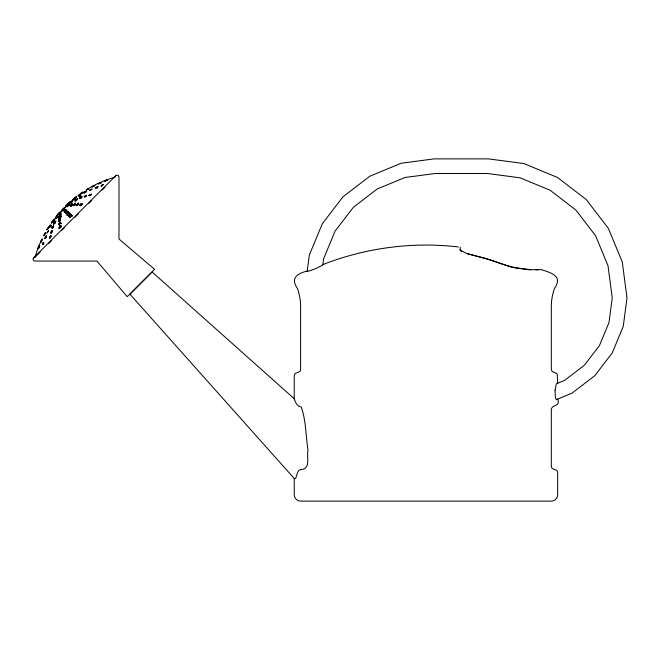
<?xml version="1.0" encoding="UTF-8"?>
<svg xmlns="http://www.w3.org/2000/svg" width="660" height="660" viewBox="0 0 660 660"><rect width="100%" height="100%" fill="white"/><g stroke="black" fill="none" stroke-linecap="round" stroke-linejoin="round"><path stroke-width="0.99" d="M58.443 218.856L58.393 218.122M59.953 212.899L60.646 211.959M53.922 223.946L55.745 221.191M69.44 216.925L69.556 216.373M48.469 230.785L46.909 233.17L48.477 230.637M39.542 245.891L38.428 248.87L39.542 245.908M61.025 215.721L60.266 216.868M60.398 220.126L58.699 221.438M59.202 227.23L59.416 228.451L60.175 227.692M60.736 227.131L60.728 225.703M50.729 233.293L52.198 231.272L50.663 232.749A1.683 0.495 -58.7 0 1 50.878 231.907L52.322 230.389L51.249 233.459M91.171 195.104L90.981 194.815A1.683 0.495 -31.3 0 0 90.131 195.03L89.133 195.607M66.297 213.436L65.827 213.271A1.592 0.462 -47.3 0 0 66.041 213.535L66.528 213.304M67.856 215.127L67.724 214.269M69.292 213.988L69.688 213.139M69.308 216.628L69.531 216.076L69.176 216.356M45.837 237.484L46.447 236.132M52.206 231.412L51.876 232.312M60.472 222.857C61.108 221.909 59.194 222.395 60.448 222.247M60.555 222.577L59.062 224.648M50.869 236.791C50.77 234.11 47.404 242.797 51.307 236.115C51.397 233.97 49.063 237.154 49.83 238.037M80.454 205.681L79.612 205.384M59.268 215.053L59.557 214.566M58.649 218.072L60.547 220.143M47.206 229.688L48.84 227.254L47.264 229.523M41.959 239.258L40.755 241.981L41.885 239.473M86.444 196.391L84.587 197.084M66.412 210.4L66.223 210.697M67.889 211.745L67.955 211.53M69.514 213.766L67.799 215.292A1.592 0.462 -47.3 0 1 67.584 215.028L67.708 214.78M33.536 257.936L115.855 175.618L117.15 175.081L118.445 175.618L118.981 176.905L118.981 239.002L154.588 269.321L127.24 296.67L96.921 261.063L34.831 261.063C32.48 261.146 32.48 257.309 34.831 257.4L37.983 248.02L41.902 238.936M60.398 219.293L60.151 219.821M66.949 215.358L68.888 213.576L68.087 215.424M55.803 218.666C58.352 217.354 57.453 215.663 56.1 218.147M69.457 204.336L68.83 205.268L69.539 204.971M48.832 227.378L50.498 224.928L48.856 227.395M61.165 223.525L59.936 222.329A1.369 0.47 -53.7 0 0 59.177 223.08L58.682 224.029A1.691 0.577 -53.7 0 0 58.732 224.631L59.021 224.664M60.637 225.53L60.489 225.844A1.691 0.577 -53.7 0 0 60.538 226.446L61.05 226.355L59.837 225.151M42.793 243.111L42.562 243.754L42.817 243.334M77.063 205.664L76.354 205.499M69.498 216.398L69.844 215.787M115.385 176.435L115.855 175.618M43.444 242.484L42.883 243.969L43.667 242.649M72.295 204.212C67.914 206.242 71.296 206.555 72.13 203.61M60.852 226.801L59.466 228.401M63.31 210.655C64.012 211.951 67.122 206.242 63.253 210.697M64.424 212L64.721 211.53M59.326 224.672L60.093 223.484A1.592 0.429 -51.7 0 0 60.101 222.989L58.459 224.573M67.155 215.44L68.26 213.939M60.514 215.44L58.666 217.693L60.423 215.457M52.189 226.751L51.802 227.444M51.785 232.064L52.272 231.058M58.459 218.221L59.359 217.008M52.486 227.931L52.841 226.958L51.942 228.112L53.575 225.654L51.777 228.17M59.763 220.432L58.559 221.323A1.592 0.429 -51.7 0 1 58.6 220.778L59.152 219.879M71.379 215.944L71.47 214.706M59.087 218.889L59.218 218.336L58.732 218.716M50.787 226.718L51.158 226.05M46.225 235.95L45.54 237.361L46.348 235.958M55.085 218.394C59.425 213.576 55.547 217.676 55.399 217.948M57.668 217.09L57.676 217.643M50.078 225.728L50.383 225.2M54.376 222.808L54.854 222.337L53.551 224.111L54.871 222.329M67.658 214.294L68.376 213.386M69.465 216.109L70.331 215.209M52.717 228.145L53.806 226.726M60.027 220.918L60.332 220.341A1.592 0.429 -51.7 0 0 60.398 220.11M59.326 226.891L60.844 225.778A1.815 0.751 -55.9 0 1 60.943 226.471M65.068 209.731L64.243 210.796M66.784 211.456L65.695 212.767M55.176 222.502L54.763 223.418L55.168 223.063M60.291 216.851L59.854 217.478M46.456 236.618L46.084 237.188M52.206 227.213L52.61 226.57M60.365 215.086L59.713 215.927L60.406 215.185M66.239 213.526L67.799 212.207M66.602 213.411L67.378 212.297A1.592 0.462 -47.3 0 0 67.32 211.876L65.695 213.147M53.625 221.941L54.145 220.902L53.163 221.958M62.015 210.829L62.23 210.416L61.603 210.886M53.518 223.938L54.755 222.214L54.458 222.626M67.749 212.008L66.734 213.139M53.427 224.111L55.803 220.96M52.569 221.257L51.323 222.915L54.343 219.037L51.496 223.08L52.668 221.174M58.674 213.403L57.997 214.285L59.202 212.908M65.522 213.427L65.918 212.85M75.083 204.938L75.281 204.509L73.681 205.491M60.307 216.125L60.926 215.383M55.382 222.181L55.836 221.578M63.88 207.991L61.949 210.029L63.789 208.156M63.319 210.969L64.952 209.401M57.461 214.904L57.024 215.474L57.899 214.302L56.1 216.628L56.95 215.564M59.45 216.208L58.418 217.561M67.831 213.997L68.656 213.147M69.358 213.964L68.491 214.896M71.173 215.77L69.82 216.925M62.04 210.812L61.611 211.34M64.672 211.563L65.167 210.969M60.621 214.805L61.116 214.277L60.646 214.896M58.724 217.165L59.152 216.604M65.48 211.621L66.008 210.441L64.87 211.291M68.021 215.49L69.135 214.054A1.592 0.462 -47.3 0 0 69.077 213.634L67.939 214.327M58.996 213.98L58.459 214.83L59.087 214.294M58.509 217.363L59.499 216.1M64.309 211.81L66.025 210.177L71.948 215.919L68.178 211.975M60.629 211.975L61.108 211.398M66.808 210.623L65.538 211.662L66.091 210.944M59.738 214.285L61.141 213.056L60.159 214.648M540.994 269.701L528.247 269.701L511.797 267.308L489.308 259.702L467.321 253.737L460.663 250.536M72.443 201.432L70.488 203.049L72.435 201.448L71.668 202.207M64.094 208.972L63.104 210.037M66.165 213.485L66.66 212.916M78.103 195.814C85.247 191.128 74.918 197.48 79.2 195.162M59.878 217.47L58.938 218.336M59.128 219.887L60.068 219.021M65.332 211.901L66.165 211.06M61.636 211.324L60.349 212.578M59.334 217.024L60.266 216.142M71.23 216.233L69.836 217.066M58.286 213.832L59.936 212.083L58.938 213.122M61.091 211.414L61.619 210.87M66.916 205.474L66.247 206.365L67.419 205.491M70.909 206.291L72.278 205.169M66.445 212.215L67.04 211.654M67.617 212.999L67.023 213.551M68.203 213.972L68.797 213.419M68.822 214.624L69.085 214.343A1.361 0.503 -48 0 1 68.326 214.97L68.005 215.111M59.111 227.065L60.175 226.446A1.683 0.577 -53.7 0 1 60.241 227.007L59.771 227.956A1.369 0.47 -53.7 0 1 59.045 228.731M67.427 214.483L67.815 214.071M65.076 210.268L64.3 211.076M64.424 210.796L64.952 210.251M76.7 200.31L76.428 200.326M66.833 212.726L67.419 212.165M57.181 215.828L58.806 213.716L56.974 216.001M60.068 218.716L59.152 219.475L60.505 217.421M75.71 200.261L77.451 198.924L76.906 199.361M59.491 220.729L58.674 221.339M59.375 215.292L60.184 214.64M68.879 204.996L69.374 204.418M64.573 212.19L65.323 211.761M87.425 189.362L88.704 188.785L86.155 190.327L87.475 189.321L86.6 189.89M70.868 206.324L71.404 205.796M70.991 214.648L71.536 214.681M80.495 205.507C83.77 204.418 81.073 202.455 79.81 205.318A1.683 0.619 -42 0 0 80.174 205.59L80.957 205.31M67.79 215.152L70.455 217.412L70.183 217.008M101.244 186.623C106.722 181.945 98.191 187.803 102.325 185.542M34.831 257.4L40.219 252.013M48.7 243.532L51.48 240.751M61.883 230.348L64.655 227.568M75.075 217.157L78.548 213.683M88.96 203.272L91.732 200.5M102.143 190.088L104.956 187.275M76.263 205.433L77.707 204.386A1.592 0.429 -38.3 0 1 78.243 204.336L78.664 203.536A1.683 0.577 -36.3 0 0 78.103 203.47L76.263 205.153A1.683 0.619 -42 0 0 76.626 205.425L78.309 204.344L77.36 205.549M64.936 211.2L65.464 210.721M68.434 203.404L70.29 201.704L68.434 203.404L68.921 202.999M70.372 205.029L71.321 204.245L70.158 205.474M65.381 210.73L66.355 210.012M100.749 182.597L98.035 183.727L100.716 182.539M70.34 204.88L71.643 203.684L70.653 204.641M70.389 204.889L70.158 205.087M65.596 211.522L65.002 211.992M69.919 217.503L70.793 216.332L70.463 215.432M76.494 199.666L77.468 198.66L75.157 200.425L76.494 199.666L75.751 200.219M64.342 212.132L66.47 210.004M59.912 214.904L60.827 216.257M70.125 215.218L70.603 214.962M77.608 199.089L75.933 200.343L77.674 198.883M76.024 197.026L76.346 196.754L75.512 197.431M74.803 201.069L76.477 199.84L75.042 201.052M75.57 200.995L76.164 200.524M70.504 202.207C74.86 198.487 68.475 203.164 70.249 202.405M75.471 197.447L74.044 198.536L74.869 197.917M82.219 196.96L80.479 198.008L82.038 196.663M81.155 193.421L80.528 193.957L83.02 192.316L81.155 193.421L81.675 193.058M72.204 203.907L71.478 204.319M83.614 192.266L82.962 192.819L83.853 192.39M80.33 197.01L79.67 197.563L81.766 196.284M66.982 211.687L67.543 211.324M68.739 213.444L69.3 213.089M68.557 214.871L70.496 217.371L69.886 216.901M75.364 202.958L74.184 204.41L75.603 203.791M69.556 217.495L70.834 215.886L70.24 215.49M84.166 192.175L84.785 191.738M80.908 198.363L81.493 197.983M68.59 213.172L69.399 212.8M70.406 214.978L71.371 214.648M70.546 214.987L71.288 214.648M78.441 202.892L78.111 203.107A1.369 0.47 -36.3 0 0 77.377 203.841L77.624 204.451L78.845 203.899M87.062 189.379C90.857 187.093 83.317 191.763 87.087 189.461M84.241 191.837L84.859 191.45M65.901 210.276L67.708 211.942M79.497 196.432L80.19 196.078M70.694 216.752L70.62 217.239M79.942 197.472L80.916 196.886M80.611 194.774L78.754 196.284L81.031 194.568M95.271 188.158L96.583 187.25L95.287 187.877M95.271 187.754L96.253 187.168L95.23 187.654M103.092 184.47L101.368 185.377M88.135 188.661L96.855 183.983L105.938 180.056L115.319 176.905M93.118 186.079C97.21 184.041 89.075 188.215 93.167 186.178M93.794 185.724L94.297 185.476M107.324 179.99L105.856 180.551M90.065 190.377C96.063 186.854 87.194 190.806 90.123 190.393M96.698 188.463L97.441 188.141M105.377 180.551L104.338 181.071L105.253 180.749M71.131 214.657L72.064 215.803M67.056 213.922L70.133 216.777A1.361 0.503 -48 0 0 70.942 216.076M307.222 271.037C296.307 273.743 290.565 278.495 297.47 288.56C299.533 294.343 300.597 300.481 300.605 306.62L300.605 369.41C300.754 373.741 294.088 371.44 294.245 375.771L294.245 398.731C295.482 402.501 296.917 406.222 301.174 406.981C306.166 420.362 305.671 435.996 308.022 450.095C306.413 455.532 310.761 467.701 302.593 469.359C297.074 468.781 297.231 475.134 295.573 478.574L294.245 478.516L294.245 494.769C294.22 498.168 297.198 501.146 300.605 501.13L551.314 501.13C554.722 501.146 557.7 498.168 557.675 494.769L557.675 472.642C557.832 468.311 551.166 470.613 551.314 466.282L551.314 409.233C552.172 404.39 560.827 406.634 557.675 399.085M102.135 184.792L102.993 184.462M58.641 218.369L60.671 220.11M59.144 218.212L60.291 219.392L60.093 219.013M60.307 223.072A1.592 0.429 -51.7 0 1 60.357 222.535A1.592 0.429 -51.7 0 0 60.283 223.08L60.39 223.113M86.064 191.705L83.837 193.198L86.394 191.656M322.839 264.569C365.689 247.855 412.632 241.552 458.345 246.947M105.509 180.485L107.299 179.957M68.054 215.201L67.856 215.259A1.592 0.462 -47.3 0 1 67.642 214.995M537.256 269.701L537.768 269.701M69.118 212.866L71.998 215.87L67.246 211.398M294.245 398.731L152.122 272.019L129.946 294.203L294.245 478.516M535.722 269.701L537.685 269.692M530.821 269.701L516.714 267.952L507.35 265.708L485.314 258.233L467.321 253.646M541.514 269.701C552.775 273.248 562.699 276.589 554.449 288.56C552.387 294.343 551.323 300.481 551.314 306.62L551.314 369.41L552.247 371.654L556.083 373.015L557.246 374.179L557.675 383.245M59.21 228.253L59.227 228.261A1.815 0.751 -55.9 0 1 59.078 227.568M462.091 251.617L460.482 250.264M71.074 214.69L72.13 215.737M68.359 212.644L71.816 216.051M67.081 211.513L71.742 216.125M65.587 212.578L66.759 213.749M66.883 214.022L70.356 217.503M59.482 215.242L61.248 216.942M59.846 215.861L61.099 217.016M60.134 222.222L61.339 223.426M59.383 221.892L60.596 223.047M59.136 221.9L60.431 223.096M61.182 226.677L60.283 225.811A1.32 0.544 -55.9 0 0 59.549 226.553M59.623 225.266L61.141 226.726M59.441 225.299L60.984 226.883M67.369 214.36L70.43 217.437M70.075 216.81L70.554 217.305M460.177 249.719L460.523 250.264M460.177 247.195L460.177 250.808M80.66 205.706A1.369 0.47 -36.3 0 0 81.394 204.98L81.493 204.443A1.691 0.577 -36.3 0 0 80.883 204.418L79.926 204.922A1.369 0.47 -36.3 0 0 79.629 205.161M59.969 223.806A1.369 0.47 -53.7 0 1 59.235 224.548M82.781 203.783A1.32 0.544 -34.1 0 1 82.219 204.262L80.743 204.765L80.701 204.163A1.369 0.47 -36.3 0 1 81.139 203.668M60.373 220.003A1.592 0.429 -51.7 0 1 60.39 219.821M60.34 219.854A1.592 0.429 -51.7 0 1 60.406 219.945M43.783 235.571L45.21 232.906L43.783 235.571M69.226 204.749L67.13 206.753L69.226 204.749M555.06 390.2L555.406 397.708L556.347 399.638L572.014 393.154L594.792 375.672L612.265 352.894L623.255 326.387L627 297.908L622.264 261.904L608.363 228.36L586.261 199.551L557.452 177.449L523.908 163.548L488.383 158.87L434.288 158.87L401.156 163.234L369.839 176.212L342.936 196.845L322.303 223.748L309.325 255.065L307.147 271.631L314.878 268.942L322.765 265.097L323.582 258.885L335.082 231.124L353.38 207.289L377.215 188.991L404.976 177.49L435.254 173.506L487.427 173.506L520.08 177.812L550.069 190.228L575.825 209.987L595.584 235.744L608 265.724L612.241 297.908L608.99 322.558L599.486 345.518L584.347 365.236L564.63 380.366L556.347 383.798L555.06 390.2M55.225 221.364L53.468 223.732L55.225 221.364M42.479 244.654C44.063 245.99 44.393 238.821 42.479 244.654M49.475 227.543L51.125 225.241L49.475 227.543M41.085 242.096L42.339 239.283L41.085 242.096M44.566 238.557C45.812 239.77 46.918 233.021 44.566 238.557M47.008 229.581L48.625 227.098L47.008 229.581M38.041 248.474L39.196 245.693L38.041 248.474M65.909 205.829L68.021 203.841L65.909 205.829M44.03 235.694L45.507 233.087L44.03 235.694M64.449 207.966L66.52 206.019L64.449 207.966M53.047 221.529L54.722 219.26L53.047 221.529M73.144 205.169L73.095 205.359A1.592 0.462 -42.7 0 0 73.384 205.557L75.364 203.61L73.144 205.169M86.476 195.352L84.81 196.696A1.691 0.495 -31.3 0 1 84.001 196.87L85.165 195.541L86.476 195.352M88.877 195.343L89.017 195.665A1.691 0.495 -31.3 0 0 89.818 195.492L91.443 194.032L88.877 195.343M95.362 187.943L98.093 186.747L95.362 187.943M79.357 198.264C81.741 198.594 82.31 195.088 79.357 198.264M92.194 186.887L94.817 185.493L92.194 186.887M69.638 202.587L67.51 204.55L69.638 202.587M73.004 200.104L75.199 198.346L73.004 200.104M60.844 225.778L60.299 225.802L60.877 225.77M74.258 198.586L76.519 196.837L74.258 198.586M72.526 199.881L74.786 198.14L72.526 199.881M104.907 181.096L107.712 180.155L104.907 181.096M80.272 193.784L82.739 192.192L80.272 193.784M101.162 182.729L98.505 183.876L101.162 182.729"/></g></svg>
